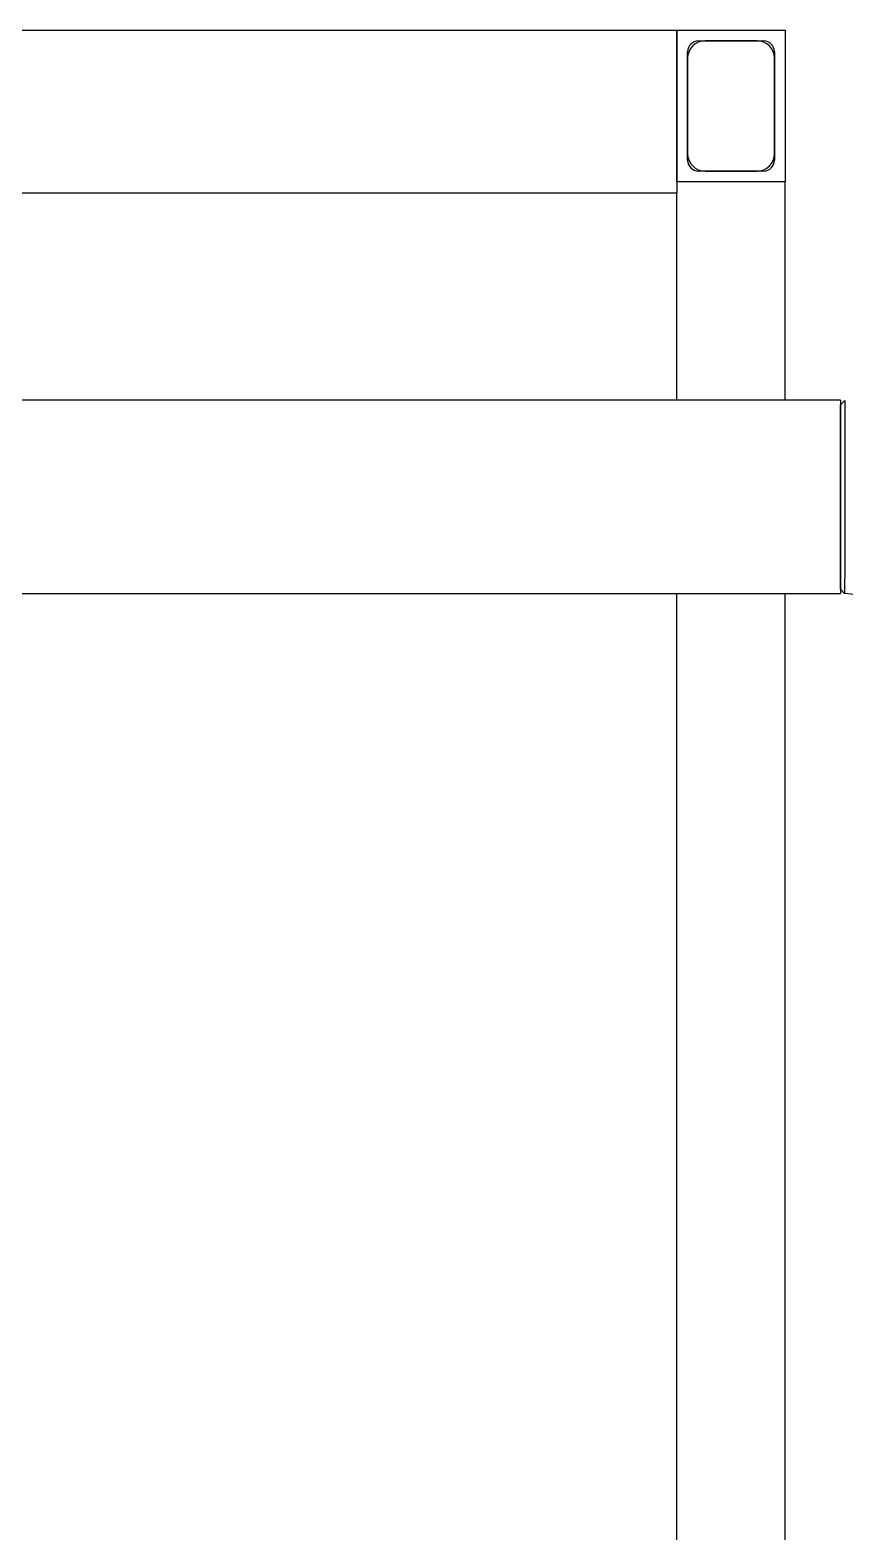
# Model space of a CAD drawing. Extents: x -681219 to -550379, y -242630 to -158199.
# Drawn here: x -633670 to -632968, y -176935 to -175640 of the extents above; entities that cross this region are included whole.
import ezdxf

# ---------------------------------------------------------------- set-up
doc = ezdxf.new("R2010")
doc.units = 0
doc.header["$LTSCALE"] = 1000
for name, color, linetype in [('$TD_AUDIT_GENERATED_(24C)', 7, 'CONTINUOUS'), ('MYGL011000241', 7, 'CONTINUOUS'), ('弯头DN80_GB12459', 7, 'CONTINUOUS')]:
    doc.layers.add(name, color=color, linetype=linetype)

msp = doc.modelspace()

# ---------------------------------------------------------------- linework, layer by layer
at = {"layer": '$TD_AUDIT_GENERATED_(24C)', "color": 7, "linetype": 'Continuous'}
for p, q in [((-639621.8734, -175640.2111), (-633113.0882, -175640.2111)), ((-633113.0882, -175640.2111), (-633019.5711, -175640.2111)), ((-633113.0882, -175771.135), (-633113.0882, -175640.2111)), ((-633113.0882, -175640.2111), (-633113.0882, -175780.4867)), ((-633094.3848, -175649.5628), (-633038.2746, -175649.5628)), ((-633043.8856, -175649.5628), (-633088.7737, -175649.5628)), ((-633019.5711, -175640.2111), (-633019.5711, -175771.135)), ((-633103.7365, -175752.4315), (-633103.7365, -175658.9145)), ((-633103.7365, -175664.5255), (-633103.7365, -175746.8205)), ((-633028.9228, -175658.9145), (-633028.9228, -175752.4315)), ((-633028.9228, -175746.8205), (-633028.9228, -175664.5255)), ((-633038.2746, -175761.7832), (-633094.3848, -175761.7832)), ((-633088.7737, -175761.7832), (-633043.8856, -175761.7832)), ((-639621.8734, -175780.4867), (-633113.0882, -175780.4867)), ((-633019.5711, -175771.135), (-633113.0882, -175771.135)), ((-633113.0882, -175959.4782), (-633113.0882, -175780.4867)), ((-633019.5711, -175959.4782), (-633019.5711, -175771.135)), ((-633113.0882, -177042.4055), (-633113.0882, -176125.9386)), ((-633019.5711, -177042.4055), (-633019.5711, -176125.9386))]:
    msp.add_line(p, q, dxfattribs=at)
for centre, radius, start, end in [((-633094.3848, -175658.9145), 9.3517, 90, 180), ((-633088.7737, -175664.5255), 14.9627, 90, 180), ((-633043.8856, -175664.5255), 14.9627, 0, 90), ((-633038.2746, -175658.9145), 9.3517, 0, 90), ((-633088.7737, -175746.8205), 14.9627, 180, 270), ((-633094.3848, -175752.4315), 9.3517, 180, 270), ((-633043.8856, -175746.8205), 14.9627, 270, 0), ((-633038.2746, -175752.4315), 9.3517, 270, 0)]:
    msp.add_arc(centre, radius, start, end, dxfattribs=at)
at = {"layer": 'MYGL011000241', "color": 7, "linetype": 'Continuous'}
for p, q in [((-632972.0076, -175959.4782), (-634075.5086, -175959.4782)), ((-632972.0076, -175959.4782), (-632972.0076, -176125.9386)), ((-634075.5086, -176125.9386), (-632972.0076, -176125.9386))]:
    msp.add_line(p, q, dxfattribs=at)
at = {"layer": '弯头DN80_GB12459', "color": 7, "linetype": 'Continuous'}
for p, q in [((-632968.2038, -175959.5103), (-632972.0076, -175963.2505)), ((-632972.0076, -176122.3096), (-632972.0076, -175963.2505)), ((-632972.0076, -176122.3096), (-632968.4902, -176126.0437))]:
    msp.add_line(p, q, dxfattribs=at)
msp.add_arc((-632972.0076, -176184.8543), 58.9157, 3.4131209, 86.5559862, dxfattribs=at)
msp.add_open_spline([(-632968.2038, -175959.5104), (-632968.2038, -175959.5103), (-632968.2037, -175959.5127), (-632968.2105, -175963.0665), (-632968.2206, -175977.4593), (-632968.2292, -175997.4412), (-632968.2417, -176019.8743), (-632968.2717, -176045.9705), (-632968.2949, -176075.2391), (-632968.3674, -176100.0487), (-632968.4396, -176113.5226), (-632968.455, -176120.8727), (-632968.4902, -176125.0303), (-632968.4902, -176126.0435), (-632968.4902, -176126.0437)], degree=3, knots=[0.2496896892, 0.2496896892, 0.2496896892, 0.2496896892, 0.2499106265, 0.307144787, 0.3607479399, 0.4107142059, 0.4570373324, 0.4997108242, 0.5606411473, 0.6243847733, 0.6663600637, 0.6869147722, 0.7199562607, 0.7495332062, 0.7495332062, 0.7495332062, 0.7495332062], dxfattribs=at)

doc.saveas('drawing.dxf')
